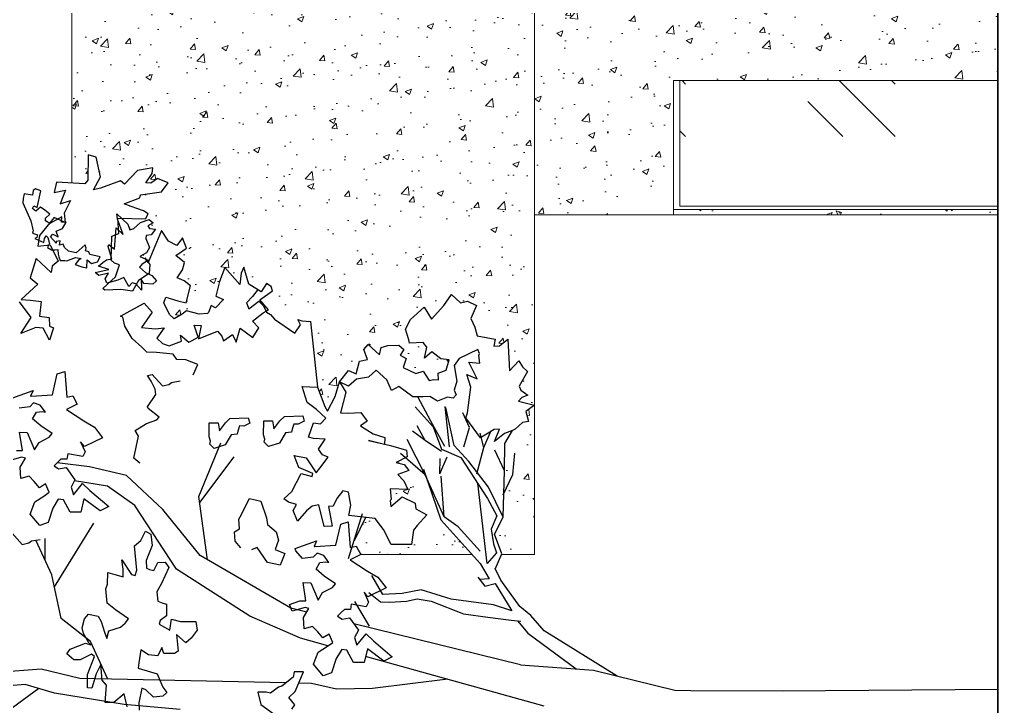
# Model space of a CAD drawing. Header units: millimetres. Extents: x -4829 to 17751, y -2575 to 15731.
# Drawn here: x 3642 to 4276, y 9406 to 9851 of the extents above; entities that cross this region are included whole.
import ezdxf

# ---------------------------------------------------------------- set-up
doc = ezdxf.new("R2010")
doc.units = ezdxf.units.MM
doc.layers.get('0').update_dxf_attribs({"lineweight": 20})
for name, color, linetype, lineweight in [('Alberi_tronco', 7, 'Continuous', 25), ('Albero_foglie', 7, 'Continuous', 25), ('linea terra', 7, 'Continuous', 35), ('retini', 253, 'Continuous', 13)]:
    doc.layers.add(name, color=color, linetype=linetype, lineweight=lineweight)
doc.layers.add('VERDE_alberi', color=104, linetype='Continuous', plot=False)

msp = doc.modelspace()

# ---------------------------------------------------------------- hatches: boundary and pattern name
h = msp.add_hatch()
h.set_pattern_fill('GOST_GLASS', color=256, scale=16, angle=90)
h.paths.add_polyline_path([(3871.2, 10411.24), (3769.2, 10411.24), (3769.2, 10159.4), (3871.2, 10159.4)])
h.paths.add_polyline_path([(4069.29, 9811.39), (4069.29, 9729.95), (4275.29, 9729.95), (4275.29, 9811.39)])
h.paths.add_polyline_path([(4271.29, 9904.79), (4271.29, 9952.7), (4069.29, 9952.7), (4069.29, 9904.79)])
h.paths.add_polyline_path([(4271.29, 9954.19), (4271.29, 10000.61), (4069.29, 10000.61), (4069.29, 9954.19)])
h.paths.add_polyline_path([(4271.29, 10010.27), (4271.29, 10138.01), (4069.29, 10138.01), (4069.29, 10010.27)])
h.paths.add_polyline_path([(4271.29, 10141.72), (4271.29, 10272.64), (4069.29, 10272.64), (4069.29, 10141.72)])
h.paths.add_polyline_path([(4069.29, 10405.42), (4069.29, 10276.35), (4271.29, 10276.35), (4271.29, 10405.42)])
h.paths.add_polyline_path([(4069.29, 10422.86), (4171.29, 10422.86), (4171.29, 10619.23), (4069.29, 10619.23)])
at = {"layer": 'retini'}
h = msp.add_hatch(dxfattribs=at)
h.set_pattern_fill('AR-CONC', color=256, scale=0.23)
h.paths.add_polyline_path([(4275.29, 9900.52), (4065.29, 9900.52), (4065.29, 10003.58), (3975.2, 10003.58), (3975.2, 9724.36), (4065.29, 9724.36), (4065.29, 9811.39), (4275.29, 9811.39)])
h.paths.add_polyline_path([(4065.29, 10410.99), (4275.29, 10410.99), (4275.29, 10625.36), (4175.29, 10625.36), (4175.29, 10420.27), (4065.29, 10420.27), (4065.29, 10625.36), (4055.29, 10625.36), (3975.2, 10625.36), (3975.2, 10003.58), (4065.29, 10003.58)])
h.paths.add_polyline_path([(4275.29, 9727.9), (4065.29, 9727.9), (4065.29, 9724.36), (4275.29, 9724.36)], flags=17)
h = msp.add_hatch(dxfattribs=at)
h.set_pattern_fill('AR-CONC', color=256, scale=0.23)
h.paths.add_polyline_path([(3975.2, 10485.65), (3675.29, 10485.65), (3675.29, 9745.03), (3683.9, 9744.45), (3685.76, 9746.98), (3685.96, 9763.36), (3691.16, 9761.76), (3693.98, 9749.14), (3689.43, 9740.65), (3693.9, 9741.78), (3706.84, 9746.47), (3709.57, 9744.34), (3717.98, 9753.12), (3727.78, 9754.78), (3727.41, 9751.27), (3723.26, 9745.09), (3726.57, 9744.99), (3730.91, 9748.06), (3737.79, 9745.21), (3733.44, 9739.3), (3719.79, 9737.35), (3719.47, 9735.51), (3709.27, 9731.54), (3713.73, 9729.83), (3721.81, 9727.02), (3724.81, 9725.08), (3723.06, 9721.81), (3707.7, 9722.18), (3711.73, 9718.45), (3713.06, 9714.67), (3715.46, 9715.67), (3719.95, 9719.4), (3725.44, 9721.4), (3728.16, 9719.32), (3724.72, 9717.3), (3725.73, 9715.57), (3729.49, 9715.19), (3726.71, 9711.45), (3723.63, 9711.14), (3723.27, 9709.09), (3725.61, 9703.24), (3723.86, 9699.84), (3719.39, 9697.48), (3725.26, 9694.84), (3733.57, 9714.4), (3737.93, 9707.44), (3743.32, 9704.56), (3747.11, 9709.47), (3749.57, 9702.83), (3742.86, 9698.09), (3748.3, 9693.56), (3747.16, 9688.85), (3743.64, 9683.57), (3748.24, 9681.8), (3752.25, 9678.5), (3749.38, 9667.54), (3744.04, 9668.78), (3736.25, 9671.09), (3734.96, 9667.39), (3738.58, 9659.9), (3741.69, 9657.08), (3746.8, 9660.13), (3749.78, 9662.24), (3757.93, 9660.19), (3763.24, 9660.59), (3763.98, 9661.11), (3765.76, 9665.72), (3768.45, 9664.27), (3773.62, 9669.6), (3768.76, 9671.75), (3771.03, 9681.17), (3774.58, 9690.38), (3784.12, 9679.26), (3785.06, 9686.62), (3786.72, 9690.59), (3790.06, 9679.55), (3798.03, 9674.59), (3801.56, 9679.87), (3804.52, 9678.06), (3805.35, 9675.3), (3797.16, 9669.5), (3802.9, 9662.96), (3801.18, 9662.01), (3801.44, 9661.42), (3804.1, 9659.92), (3806.66, 9656.87), (3819.86, 9647.85), (3823.45, 9653.24), (3821.76, 9656.71), (3824.34, 9655.82), (3829.94, 9655.33), (3834.53, 9612.75), (3839.38, 9600.37), (3841.13, 9597.38), (3846.09, 9606.71), (3848.81, 9616.2), (3854.61, 9623.52), (3859.55, 9621.56), (3861.79, 9629.58), (3867.02, 9630.72), (3864.5, 9637.2), (3867.43, 9640.42), (3874.79, 9633.73), (3875.88, 9638.62), (3880.22, 9639.71), (3887.25, 9640.05), (3890.47, 9637.12), (3888.01, 9633.48), (3892.07, 9631.48), (3890.15, 9625.66), (3898.27, 9621.65), (3903.04, 9623.2), (3906.85, 9617.22), (3909.9, 9617.81), (3913, 9617.52), (3912.78, 9621.91), (3917.96, 9623.92), (3919.84, 9630.61), (3914.53, 9631.23), (3908.58, 9635.79), (3903.95, 9631.61), (3905.36, 9638.71), (3903.01, 9641.68), (3894.23, 9641.26), (3893.69, 9643.44), (3891.59, 9650.38), (3894.8, 9656.69), (3903.65, 9664.6), (3908.43, 9656.91), (3916.36, 9665.65), (3921.29, 9672.92), (3927.28, 9667.49), (3931.63, 9668.58), (3937.48, 9665.78), (3933.94, 9657.25), (3936.41, 9651.65), (3938.01, 9646), (3943.78, 9644.96), (3949.56, 9643.91), (3948.89, 9639.48), (3952.4, 9639.65), (3957.92, 9643.87), (3959.04, 9623.39), (3964.89, 9629.83), (3967.26, 9626.1), (3970.5, 9623.06), (3965.24, 9613.56), (3966.25, 9610.97), (3970.81, 9607.67), (3966.93, 9606.16), (3964.84, 9603.86), (3975.2, 9601.27), (3975.2, 9724.36)])
h.paths.add_polyline_path([(3765.2, 10155.4), (3765.2, 10415.24), (3875.2, 10415.24), (3875.2, 10155.4)], flags=16)
h.paths.add_polyline_path([(3769.2, 10159.4), (3769.2, 10411.24), (3871.2, 10411.24), (3871.2, 10159.4)], flags=0)
h = msp.add_hatch(dxfattribs=at)
h.set_pattern_fill('AR-CONC', color=256, scale=0.23, angle=90)
h.set_pattern_definition([(140, (15689.115, 7138.527), (3.66599, 41.90247), [4.3815, -48.1965]), (85, (15689.115, 7138.527), (-43.94307, -8.10599), [3.5052, -38.55733]), (190.45144, (15689.42, 7142.02), (-40.27708, 33.79649), [3.7237, -40.96076]), (136.1842, (15677.43, 7138.527), (9.66974, 62.34818), [6.57225, -72.29475]), (186.63556, (15678.237, 7143.72), (-56.908, 54.60295), [5.58556, -61.4412]), (81.18415, (15677.43, 7138.53), (-56.908, 54.60295), [5.2578, -57.83574]), (111, (15680.352, 7144.37), (23.521, 34.87131), [4.3815, -48.1965]), (56, (15680.35, 7144.37), (-42.36323, 14.21447), [3.5052, -38.5572]), (161.45145, (15682.31, 7147.275), (-18.84224, 49.08578), [3.7237, -40.96069]), (127.5, (15689.115, 7138.527), (-19.447659, 0.710379), [0, -38.08984, 0, -39.1414, 0, -38.70325]), (97.5, (15689.115, 7138.527), (-23.041532, 15.368522), [0, -22.31644, 0, -37.21354, 0, -14.75105]), (57.5, (15689.115, 7125.5), (1.317611, 31.185837), [0, -14.605, 0, -45.5676, 0, -60.4647]), (47.5, (15689.115, 7119.657), (-5.84809, 34.06971), [0, -18.9865, 0, -30.26156, 0, -42.9387])])
h.paths.add_polyline_path([(4065.29, 9727.9), (4065.29, 9724.36), (4275.29, 9724.36), (4275.29, 9727.9)])
h.paths.add_polyline_path([(4065.29, 9903.31), (4065.29, 9900.52), (4275.29, 9900.52), (4275.29, 9903.31)])
h.paths.add_polyline_path([(4065.29, 10410.99), (4065.29, 10409.13), (4275.29, 10409.13), (4275.29, 10410.99)])
h = msp.add_hatch(dxfattribs=at)
h.set_pattern_fill('AR-CONC', color=256, scale=0.23)
h.paths.add_polyline_path([(3975.2, 9601.24), (3975.09, 9601.27), (3969.57, 9597.05), (3971.21, 9590.52), (3967.28, 9589.9), (3962.64, 9585.71), (3960.93, 9584.75), (3955.88, 9576.41), (3955.65, 9558.54), (3954.94, 9528.67), (3949.3, 9517.64), (3953.9, 9504.96), (3953.65, 9504.36), (3975.2, 9504.36)])
h.paths.add_polyline_path([(3914.64, 9526.7), (3905.52, 9553.39), (3904.3, 9556.11), (3891.35, 9567.2), (3885.5, 9564.09), (3890.7, 9562.74), (3893.75, 9558.91), (3886.49, 9556.25), (3890.48, 9552.18), (3893.03, 9546.46), (3881.54, 9546.93), (3882.3, 9540.15), (3881.58, 9539.33), (3882.14, 9535.65), (3889.31, 9541.87), (3897.81, 9537.63), (3898.36, 9533.95), (3905.44, 9530.09), (3899.09, 9523.15), (3896.8, 9520.2), (3895.41, 9510.96), (3882.25, 9510.85), (3877.25, 9520.74), (3871.98, 9527.67), (3863.02, 9528.69), (3856.93, 9509.22), (3859.69, 9509.88), (3862.62, 9504.36), (3934.85, 9504.36)])

# ---------------------------------------------------------------- linework, layer by layer
for p, q in [((3975.2, 10625.36), (3975.2, 9724.36)), ((4065.29, 9811.39), (4065.29, 9724.36)), ((4275.29, 9811.39), (4065.29, 9811.39)), ((4069.29, 9811.39), (4069.29, 9729.95)), ((4069.29, 9729.95), (4275.29, 9729.95)), ((4275.29, 9724.36), (3975.2, 9724.36)), ((4275.29, 9727.9), (4065.29, 9727.9))]:
    msp.add_line(p, q)
for points in [[(3675.29, 9745.07), (3675.29, 10485.65), (3975.2, 10485.65)], [(3975.2, 9724.36), (3975.2, 9504.36), (3953.65, 9504.36)], [(3934.85, 9504.36), (3862.34, 9504.36)]]:
    msp.add_lwpolyline(points)
at = {"layer": 'Alberi_tronco'}
for p, q in [((3907.87, 9590.85), (3899.64, 9606.54)), ((3897.78, 9600.12), (3909.43, 9587.19)), ((3917.08, 9600.36), (3919.84, 9574.29)), ((3922.99, 9575.06), (3917.68, 9599.56)), ((3916.94, 9574.5), (3907.87, 9590.85)), ((3904.33, 9578.35), (3896.1, 9584.27)), ((3904.33, 9578.35), (3899.09, 9587.77)), ((3909.43, 9587.19), (3914.82, 9572.6)), ((3942.2, 9573.77), (3939.85, 9582.97)), ((3942.2, 9573.77), (3947.02, 9584.8)), ((3757.67, 9542.11), (3771.97, 9576.85)), ((3904.3, 9556.11), (3892.67, 9578.97)), ((3914.81, 9571.22), (3904.33, 9578.35)), ((3955.65, 9558.54), (3955.88, 9576.41)), ((3904.3, 9556.11), (3888.27, 9569.84)), ((3914.82, 9572.6), (3927.43, 9567.28)), ((3932.5, 9564.59), (3922.99, 9575.06)), ((3937.79, 9556.63), (3942.2, 9573.77)), ((3955.65, 9558.54), (3949.37, 9572.01)), ((3961, 9556.32), (3962.4, 9570.06)), ((3686.76, 9561.23), (3665.97, 9563.93)), ((3758.24, 9538.05), (3780.63, 9567.65)), ((3927.43, 9567.28), (3944.71, 9540.64)), ((3945.27, 9548.17), (3932.5, 9564.59)), ((3710.81, 9555.61), (3686.76, 9561.23)), ((3914.64, 9526.7), (3903.44, 9559.47)), ((3954.94, 9528.67), (3955.65, 9558.54)), ((3698.5, 9548.77), (3677.07, 9552.18)), ((3734.36, 9533.58), (3710.81, 9555.61)), ((3916.56, 9528.83), (3904.3, 9556.11)), ((3916.56, 9528.83), (3914.58, 9555.23)), ((3944.46, 9498.54), (3938.42, 9550.57)), ((3954.78, 9543.15), (3961, 9556.32)), ((3716.28, 9536.14), (3698.5, 9548.77)), ((3954.94, 9528.67), (3945.27, 9548.17)), ((3763.37, 9500.95), (3757.67, 9542.11)), ((3944.71, 9540.64), (3950.65, 9529.46)), ((3743.3, 9494.98), (3716.28, 9536.14)), ((3758.55, 9503.75), (3734.36, 9533.58)), ((3939.97, 9498.7), (3914.64, 9526.7)), ((3925.68, 9522.41), (3916.56, 9528.83)), ((3950.65, 9529.46), (3947.01, 9520.9)), ((3949.3, 9517.64), (3954.94, 9528.67)), ((3939.95, 9506.7), (3925.68, 9522.41)), ((3947.01, 9520.9), (3948.51, 9511.3)), ((3953.9, 9504.96), (3949.3, 9517.64)), ((3948.51, 9511.3), (3950.49, 9505.51)), ((3817.2, 9469.72), (3758.55, 9503.75)), ((3950.49, 9505.51), (3944.46, 9498.54)), ((3949.7, 9495.05), (3953.9, 9504.96)), ((3790.81, 9464.45), (3743.3, 9494.98)), ((3939.97, 9498.7), (3945.67, 9488.71)), ((3953.29, 9487.76), (3949.72, 9495.29)), ((3876.77, 9478.65), (3869.79, 9490.86)), ((3938.46, 9489.74), (3942.9, 9484.03)), ((3945.67, 9488.71), (3939.57, 9488.31)), ((3965.73, 9470.86), (3953.29, 9487.76)), ((3901.75, 9481.58), (3889.45, 9479.12)), ((3921.09, 9475.55), (3901.75, 9481.58)), ((3942.9, 9484.03), (3949.56, 9485.77)), ((3949.56, 9485.77), (3960.53, 9468.01)), ((3867.89, 9479.76), (3875.26, 9473.81)), ((3889.45, 9479.12), (3876.77, 9478.65)), ((3892.15, 9474.2), (3899.21, 9475.71)), ((3899.21, 9475.71), (3908.17, 9474.2)), ((3948.64, 9471.82), (3921.09, 9475.55)), ((3858.6, 9474.07), (3867.98, 9458.06)), ((3875.26, 9473.81), (3881.13, 9473.64)), ((3881.13, 9473.64), (3892.15, 9474.2)), ((3908.17, 9474.2), (3929.18, 9466.03)), ((3960.53, 9468.01), (3948.64, 9471.82)), ((3972.68, 9464.87), (3965.73, 9470.86)), ((3823.53, 9450.22), (3790.81, 9464.45)), ((3929.18, 9466.03), (3944.88, 9463.81)), ((3944.88, 9463.81), (3960.1, 9461.91)), ((3960.1, 9461.91), (3966.21, 9461.25)), ((3981.37, 9454.98), (3972.68, 9464.87)), ((3965.97, 9433), (3858.12, 9459.62)), ((3964.12, 9461.41), (3970.83, 9453.59)), ((3841.34, 9445.26), (3823.53, 9450.22)), ((3970.83, 9453.59), (4002.17, 9430.33)), ((4028.63, 9425.74), (3981.37, 9454.98)), ((3981.5, 9406.23), (3865.73, 9438.47)), ((3655.47, 9430.15), (3616.19, 9427.29)), ((3680.66, 9424.21), (3655.47, 9430.15)), ((3965.97, 9433), (4013.33, 9429.51)), ((3814, 9421.26), (3680.66, 9424.21)), ((4013.33, 9429.51), (4066.02, 9416.54)), ((3654.04, 9417.68), (3606.8, 9383.18)), ((3645.09, 9420.37), (3617.93, 9418.01)), ((3664.23, 9414.61), (3645.09, 9420.37)), ((3830.73, 9420.89), (3822.35, 9421.08)), ((3846.76, 9417.24), (3830.73, 9420.89)), ((3870.12, 9417.7), (3846.76, 9417.24)), ((3919.06, 9423.62), (3870.12, 9417.7)), ((3709.26, 9407.22), (3664.23, 9414.61)), ((4066.02, 9416.54), (4076.41, 9416.43)), ((4076.41, 9416.43), (4135.59, 9416.26)), ((4135.59, 9416.26), (4275.69, 9417.24)), ((3745.49, 9404.12), (3709.26, 9407.22))]:
    msp.add_line(p, q, dxfattribs=at)
at = {"layer": 'Albero_foglie'}
for p, q in [((3685.96, 9763.36), (3685.76, 9746.98)), ((3691.16, 9761.76), (3685.96, 9763.36)), ((3693.98, 9749.14), (3691.16, 9761.76)), ((3727.78, 9754.78), (3717.98, 9753.12)), ((3727.41, 9751.27), (3727.78, 9754.78)), ((3689.43, 9740.65), (3693.98, 9749.14)), ((3717.98, 9753.12), (3709.57, 9744.34)), ((3723.26, 9745.09), (3727.41, 9751.27)), ((3730.91, 9748.06), (3726.57, 9744.99)), ((3737.79, 9745.21), (3730.91, 9748.06)), ((3651.95, 9741.35), (3650.36, 9740.22)), ((3655.27, 9739.91), (3651.95, 9741.35)), ((3665.55, 9745.68), (3663.9, 9738.83)), ((3683.9, 9744.45), (3665.55, 9745.68)), ((3685.76, 9746.98), (3683.9, 9744.45)), ((3693.9, 9741.78), (3689.43, 9740.65)), ((3706.84, 9746.47), (3693.9, 9741.78)), ((3709.57, 9744.34), (3706.84, 9746.47)), ((3726.57, 9744.99), (3723.26, 9745.09)), ((3733.44, 9739.3), (3737.79, 9745.21)), ((3643.81, 9734.93), (3643.69, 9732.29)), ((3644.54, 9738.08), (3643.81, 9734.93)), ((3649.98, 9737.15), (3644.54, 9738.08)), ((3650.36, 9740.22), (3649.98, 9737.15)), ((3652.97, 9729.29), (3655.27, 9739.91)), ((3663.9, 9738.83), (3671.31, 9740.42)), ((3671.31, 9740.42), (3667.87, 9731.49)), ((3709.27, 9731.54), (3719.47, 9735.51)), ((3719.47, 9735.51), (3719.79, 9737.35)), ((3719.79, 9737.35), (3733.44, 9739.3)), ((3643.69, 9732.29), (3648.76, 9720.46)), ((3649.8, 9728.54), (3650.87, 9730.28)), ((3652.07, 9726.84), (3649.8, 9728.54)), ((3650.87, 9730.28), (3652.97, 9729.29)), ((3655.17, 9729.45), (3652.07, 9726.84)), ((3657.87, 9727.48), (3655.17, 9729.45)), ((3667.87, 9731.49), (3674.43, 9733.7)), ((3674.43, 9733.7), (3670.42, 9725.59)), ((3713.73, 9729.83), (3709.27, 9731.54)), ((3721.81, 9727.02), (3713.73, 9729.83)), ((3663.97, 9722.65), (3654.34, 9710.97)), ((3661.1, 9724.9), (3657.87, 9727.48)), ((3658.35, 9722.38), (3661.1, 9724.9)), ((3658.42, 9720.54), (3658.35, 9722.38)), ((3668.98, 9723.06), (3661.04, 9718.93)), ((3671.04, 9719.53), (3663.97, 9722.65)), ((3668.69, 9719.64), (3668.98, 9723.06)), ((3670.42, 9725.59), (3671.04, 9719.53)), ((3704.92, 9721.6), (3704.61, 9725.03)), ((3704.61, 9725.03), (3711.73, 9718.45)), ((3705.74, 9712.41), (3705.29, 9722.23)), ((3705.29, 9722.23), (3723.06, 9721.81)), ((3724.81, 9725.08), (3721.81, 9727.02)), ((3723.06, 9721.81), (3724.81, 9725.08)), ((3648.76, 9720.46), (3650.28, 9714.11)), ((3661.04, 9718.93), (3658.42, 9720.54)), ((3665.2, 9713.96), (3669.26, 9715.68)), ((3671.67, 9719.61), (3668.69, 9719.64)), ((3669.26, 9715.68), (3671.67, 9719.61)), ((3703.81, 9713.39), (3704.18, 9716.13)), ((3704.18, 9716.13), (3708.58, 9711.63)), ((3708.58, 9711.63), (3704.92, 9721.6)), ((3711.73, 9718.45), (3713.06, 9714.67)), ((3713.06, 9714.67), (3715.46, 9715.67)), ((3715.46, 9715.67), (3719.95, 9719.4)), ((3719.95, 9719.4), (3725.44, 9721.4)), ((3728.16, 9719.32), (3724.72, 9717.3)), ((3724.72, 9717.3), (3725.73, 9715.57)), ((3725.44, 9721.4), (3728.16, 9719.32)), ((3725.73, 9715.57), (3729.49, 9715.19)), ((3650.28, 9714.11), (3649.91, 9712.54)), ((3649.91, 9712.54), (3653.15, 9711.45)), ((3652.78, 9709.87), (3651.46, 9709.18)), ((3651.46, 9709.18), (3655.22, 9707.47)), ((3653.15, 9711.45), (3652.78, 9709.87)), ((3654.34, 9710.97), (3653.42, 9704.23)), ((3657.31, 9706.48), (3657.78, 9709.2)), ((3657.78, 9709.2), (3658.85, 9710.95)), ((3658.85, 9710.95), (3659.89, 9709.71)), ((3659.89, 9709.71), (3660.82, 9705.83)), ((3661.65, 9710.13), (3663.08, 9711.96)), ((3665.21, 9706.14), (3661.65, 9710.13)), ((3663.08, 9711.96), (3666.48, 9710.17)), ((3666.48, 9710.17), (3665.2, 9713.96)), ((3700.87, 9695.16), (3701.37, 9710.54)), ((3701.37, 9710.54), (3705.74, 9712.41)), ((3703.01, 9702.1), (3703.81, 9713.39)), ((3723.63, 9711.14), (3723.27, 9709.09)), ((3723.27, 9709.09), (3725.61, 9703.24)), ((3726.71, 9711.45), (3723.63, 9711.14)), ((3733.57, 9714.4), (3724.76, 9693.67)), ((3729.49, 9715.19), (3726.71, 9711.45)), ((3737.93, 9707.44), (3733.57, 9714.4)), ((3747.11, 9709.47), (3743.32, 9704.56)), ((3749.57, 9702.83), (3747.11, 9709.47)), ((3653.42, 9704.23), (3661.41, 9705.01)), ((3655.22, 9707.47), (3657.31, 9706.48)), ((3660.82, 9705.83), (3659.57, 9703.3)), ((3659.57, 9703.3), (3662.18, 9701.69)), ((3661.41, 9705.01), (3666.48, 9694.39)), ((3665.31, 9707.28), (3665.21, 9706.14)), ((3667.86, 9707.52), (3665.31, 9707.28)), ((3667.4, 9704.8), (3667.86, 9707.52)), ((3669.86, 9705.39), (3667.4, 9704.8)), ((3670.72, 9703.36), (3669.86, 9705.39)), ((3673.15, 9700.96), (3670.72, 9703.36)), ((3684.09, 9705.06), (3680.1, 9701.5)), ((3684.59, 9702.95), (3684.09, 9705.06)), ((3684.31, 9701.02), (3684.59, 9702.95)), ((3698.92, 9703.85), (3699.28, 9705.22)), ((3701.24, 9695.95), (3698.92, 9703.85)), ((3699.28, 9705.22), (3703.01, 9702.1)), ((3725.61, 9703.24), (3723.86, 9699.84)), ((3743.32, 9704.56), (3737.93, 9707.44)), ((3742.86, 9698.09), (3749.57, 9702.83)), ((3662.18, 9701.69), (3664.38, 9701.84)), ((3664.38, 9701.84), (3666.23, 9701.91)), ((3666.23, 9701.91), (3666.55, 9699)), ((3666.55, 9699), (3666.97, 9697.24)), ((3666.97, 9697.24), (3667.91, 9694.86)), ((3672.04, 9694.73), (3677.86, 9696.86)), ((3678.24, 9699.94), (3673.15, 9700.96)), ((3677.86, 9696.86), (3681.36, 9696.21)), ((3680.1, 9701.5), (3678.24, 9699.94)), ((3686.32, 9700.38), (3684.31, 9701.02)), ((3687.1, 9698.7), (3686.32, 9700.38)), ((3693.76, 9697.32), (3687.1, 9698.7)), ((3691.97, 9693.91), (3693.76, 9697.32)), ((3723.86, 9699.84), (3719.39, 9697.48)), ((3719.39, 9697.48), (3724.84, 9695.03)), ((3724.76, 9693.67), (3722.66, 9696.64)), ((3722.66, 9696.64), (3725.82, 9692.18)), ((3748.3, 9693.56), (3742.86, 9698.09)), ((3652.26, 9696.11), (3648.46, 9683.68)), ((3661.89, 9687.08), (3652.26, 9696.11)), ((3662.61, 9691.24), (3661.89, 9687.08)), ((3666.48, 9694.39), (3662.61, 9691.24)), ((3667.91, 9694.86), (3670.9, 9694.83)), ((3670.9, 9694.83), (3672.04, 9694.73)), ((3679.77, 9695.09), (3677.46, 9692.3)), ((3677.46, 9692.3), (3681.92, 9690.76)), ((3681.36, 9696.21), (3679.77, 9695.09)), ((3681.92, 9690.76), (3685.08, 9690.02)), ((3685.08, 9690.02), (3685.31, 9695.29)), ((3685.31, 9695.29), (3688.09, 9692.98)), ((3688.09, 9692.98), (3691.97, 9693.91)), ((3692.64, 9691.24), (3695.4, 9693.61)), ((3699.46, 9689.12), (3692.64, 9691.24)), ((3695.4, 9693.61), (3697.81, 9695.3)), ((3697.81, 9695.3), (3701.24, 9695.95)), ((3703.13, 9693.11), (3700.87, 9695.16)), ((3706.29, 9692.09), (3703.13, 9693.11)), ((3703.74, 9684.2), (3706.29, 9692.09)), ((3720.71, 9692.33), (3719.32, 9690.63)), ((3719.32, 9690.63), (3723.05, 9687.17)), ((3724.84, 9695.03), (3720.71, 9692.33)), ((3725.82, 9692.18), (3725.47, 9686.35)), ((3747.16, 9688.85), (3748.3, 9693.56)), ((3774.58, 9690.38), (3771.03, 9681.17)), ((3784.12, 9679.26), (3774.58, 9690.38)), ((3786.72, 9690.59), (3785.06, 9686.62)), ((3790.06, 9679.55), (3786.72, 9690.59)), ((3648.46, 9683.68), (3653.45, 9679.49)), ((3690.54, 9687.15), (3699.46, 9689.12)), ((3692.92, 9685.07), (3690.54, 9687.15)), ((3699.1, 9686.72), (3692.92, 9685.07)), ((3695.57, 9676.8), (3703.74, 9684.2)), ((3697, 9682.98), (3699.1, 9686.72)), ((3708.99, 9683.89), (3705.21, 9682.21)), ((3712.35, 9678.03), (3708.99, 9683.89)), ((3725.47, 9686.35), (3718.5, 9681.98)), ((3723.05, 9687.17), (3727.14, 9685.08)), ((3727.14, 9685.08), (3730.18, 9681.62)), ((3743.64, 9683.57), (3747.16, 9688.85)), ((3785.06, 9686.62), (3784.12, 9679.26)), ((3653.45, 9679.49), (3642.48, 9669.71)), ((3698, 9680.23), (3697, 9682.98)), ((3705.21, 9682.21), (3698, 9680.23)), ((3714.43, 9680.41), (3712.35, 9678.03)), ((3716.82, 9679.7), (3714.43, 9680.41)), ((3718.5, 9681.98), (3714.75, 9674.95)), ((3720.54, 9675.55), (3716.82, 9679.7)), ((3721.95, 9679.99), (3720.27, 9682.75)), ((3720.27, 9682.75), (3720.56, 9676.92)), ((3727.77, 9679.59), (3721.95, 9679.99)), ((3730.18, 9681.62), (3727.77, 9679.59)), ((3748.24, 9681.8), (3743.64, 9683.57)), ((3752.25, 9678.5), (3748.24, 9681.8)), ((3749.38, 9667.54), (3752.25, 9678.5)), ((3771.03, 9681.17), (3768.76, 9671.75)), ((3798.03, 9674.59), (3790.06, 9679.55)), ((3801.56, 9679.87), (3798.03, 9674.59)), ((3804.52, 9678.06), (3801.56, 9679.87)), ((3805.35, 9675.3), (3804.52, 9678.06)), ((3696.79, 9675.64), (3695.57, 9676.8)), ((3707.09, 9676.02), (3696.79, 9675.64)), ((3714.75, 9674.95), (3707.09, 9676.02)), ((3720.56, 9676.92), (3720.54, 9675.55)), ((3734.96, 9667.39), (3736.25, 9671.09)), ((3736.25, 9671.09), (3744.04, 9668.78)), ((3768.76, 9671.75), (3773.62, 9669.6)), ((3792.39, 9671.61), (3788.64, 9667.42)), ((3796.06, 9676.4), (3792.39, 9671.61)), ((3797.16, 9669.5), (3805.35, 9675.3)), ((3916.36, 9665.65), (3921.29, 9672.92)), ((3921.29, 9672.92), (3927.28, 9667.49)), ((3649.01, 9657.92), (3641.5, 9668.01)), ((3642.48, 9669.71), (3648.57, 9669.15)), ((3648.57, 9669.15), (3655.62, 9668.24)), ((3655.62, 9668.24), (3654.43, 9658.75)), ((3706.98, 9658.77), (3722.19, 9667.29)), ((3722.19, 9667.29), (3727.4, 9661.49)), ((3738.58, 9659.9), (3734.96, 9667.39)), ((3744.04, 9668.78), (3749.38, 9667.54)), ((3765.76, 9665.72), (3763.98, 9661.11)), ((3768.45, 9664.27), (3765.76, 9665.72)), ((3773.62, 9669.6), (3768.45, 9664.27)), ((3788.64, 9667.42), (3790.07, 9663.61)), ((3790.07, 9663.61), (3796.5, 9668.46)), ((3796.5, 9668.46), (3799.66, 9665.49)), ((3802.9, 9662.96), (3797.16, 9669.5)), ((3799.66, 9665.49), (3801.44, 9661.42)), ((3908.43, 9656.91), (3916.36, 9665.65)), ((3927.28, 9667.49), (3931.63, 9668.58)), ((3931.63, 9668.58), (3937.48, 9665.78)), ((3937.48, 9665.78), (3933.94, 9657.25)), ((3654.43, 9658.75), (3660.67, 9657.91)), ((3708.51, 9658.18), (3706.98, 9658.77)), ((3727.4, 9661.49), (3720.46, 9651.55)), ((3741.69, 9657.08), (3738.58, 9659.9)), ((3746.8, 9660.13), (3741.69, 9657.08)), ((3749.78, 9662.24), (3746.8, 9660.13)), ((3757.93, 9660.19), (3749.78, 9662.24)), ((3763.24, 9660.59), (3757.93, 9660.19)), ((3763.98, 9661.11), (3763.24, 9660.59)), ((3792.47, 9655.58), (3799.29, 9660.96)), ((3799.29, 9660.96), (3802.9, 9662.96)), ((3801.44, 9661.42), (3804.1, 9659.92)), ((3804.1, 9659.92), (3806.66, 9656.87)), ((3894.8, 9656.69), (3903.65, 9664.6)), ((3903.65, 9664.6), (3908.43, 9656.91)), ((3642.39, 9647.61), (3649.01, 9657.92)), ((3660.67, 9657.91), (3660.82, 9652.38)), ((3660.82, 9652.38), (3663.49, 9651.26)), ((3709.81, 9652.39), (3708.51, 9658.18)), ((3714.42, 9644.3), (3709.81, 9652.39)), ((3757.32, 9645.24), (3754.71, 9652.89)), ((3754.71, 9652.89), (3759.27, 9652.76)), ((3759.27, 9652.76), (3757.48, 9644.24)), ((3796.64, 9651.27), (3792.47, 9655.58)), ((3806.66, 9656.87), (3819.86, 9647.85)), ((3819.86, 9647.85), (3823.45, 9653.24)), ((3823.45, 9653.24), (3821.76, 9656.71)), ((3821.76, 9656.71), (3824.34, 9655.82)), ((3824.34, 9655.82), (3829.94, 9655.33)), ((3829.94, 9655.33), (3834.53, 9612.75)), ((3891.59, 9650.38), (3894.8, 9656.69)), ((3933.94, 9657.25), (3936.41, 9651.65)), ((3652.08, 9651.45), (3642.39, 9647.61)), ((3656.85, 9651.08), (3652.08, 9651.45)), ((3660.81, 9643.36), (3656.85, 9651.08)), ((3663.49, 9651.26), (3660.81, 9643.36)), ((3720.46, 9651.55), (3729.47, 9650.67)), ((3729.47, 9650.67), (3735.14, 9651.33)), ((3735.14, 9651.33), (3730.39, 9644.62)), ((3746.39, 9642.54), (3745.77, 9646.57)), ((3745.77, 9646.57), (3751.21, 9642.04)), ((3757.48, 9644.24), (3769.75, 9649.01)), ((3769.75, 9649.01), (3772.49, 9645.92)), ((3772.49, 9645.92), (3773.59, 9642.79)), ((3773.59, 9642.79), (3779.55, 9647)), ((3779.55, 9647), (3781.96, 9642.01)), ((3781.96, 9642.01), (3784.5, 9651.06)), ((3784.5, 9651.06), (3792.63, 9645.09)), ((3792.63, 9645.09), (3796.64, 9651.27)), ((3893.69, 9643.44), (3891.59, 9650.38)), ((3936.41, 9651.65), (3938.01, 9646)), ((3938.01, 9646), (3943.78, 9644.96)), ((3720.65, 9638.66), (3714.42, 9644.3)), ((3730.39, 9644.62), (3734.03, 9641.05)), ((3734.03, 9641.05), (3738.37, 9639.66)), ((3738.37, 9639.66), (3746.39, 9642.54)), ((3751.21, 9642.04), (3753.34, 9642.98)), ((3753.34, 9642.98), (3757.32, 9645.24)), ((3864.5, 9637.2), (3867.43, 9640.42)), ((3867.43, 9640.42), (3874.79, 9633.73)), ((3875.88, 9638.62), (3880.22, 9639.71)), ((3880.22, 9639.71), (3887.25, 9640.05)), ((3887.25, 9640.05), (3890.47, 9637.12)), ((3894.23, 9641.26), (3893.69, 9643.44)), ((3903.01, 9641.68), (3894.23, 9641.26)), ((3905.36, 9638.71), (3903.01, 9641.68)), ((3943.78, 9644.96), (3949.56, 9643.91)), ((3949.56, 9643.91), (3948.89, 9639.48)), ((3948.89, 9639.48), (3952.4, 9639.65)), ((3952.4, 9639.65), (3957.92, 9643.87)), ((3957.92, 9643.87), (3959.04, 9623.39)), ((3724.02, 9635.46), (3720.65, 9638.66)), ((3730.23, 9635.38), (3724.02, 9635.46)), ((3741.14, 9634.17), (3730.23, 9635.38)), ((3743.51, 9630.82), (3741.14, 9634.17)), ((3867.02, 9630.72), (3864.5, 9637.2)), ((3874.79, 9633.73), (3875.88, 9638.62)), ((3890.47, 9637.12), (3888.01, 9633.48)), ((3888.01, 9633.48), (3892.07, 9631.48)), ((3903.95, 9631.61), (3905.36, 9638.71)), ((3908.58, 9635.79), (3903.95, 9631.61)), ((3914.53, 9631.23), (3908.58, 9635.79)), ((3938.44, 9637.22), (3926.4, 9631.36)), ((3939.45, 9634.63), (3938.44, 9637.22)), ((3939.07, 9633.29), (3939.45, 9634.63)), ((3939.75, 9628.48), (3939.07, 9633.29)), ((3749.34, 9630.48), (3743.51, 9630.82)), ((3757.01, 9627.53), (3749.34, 9630.48)), ((3754.03, 9620.77), (3757.01, 9627.53)), ((3859.55, 9621.56), (3861.79, 9629.58)), ((3861.79, 9629.58), (3867.02, 9630.72)), ((3892.07, 9631.48), (3890.15, 9625.66)), ((3919.84, 9630.61), (3914.53, 9631.23)), ((3917.96, 9623.92), (3919.84, 9630.61)), ((3926.4, 9631.36), (3923.11, 9626.8)), ((3923.11, 9626.8), (3924.92, 9616.77)), ((3938.05, 9618.28), (3932.68, 9629.02)), ((3932.68, 9629.02), (3939.75, 9628.48)), ((3959.04, 9623.39), (3964.89, 9629.83)), ((3964.89, 9629.83), (3967.26, 9626.1)), ((3662.83, 9607.84), (3665.89, 9621.51)), ((3665.89, 9621.51), (3670.8, 9622.93)), ((3670.8, 9622.93), (3672.1, 9606.28)), ((3724.31, 9620.44), (3727.41, 9620.93)), ((3726.86, 9616.81), (3724.31, 9620.44)), ((3727.41, 9620.93), (3734.04, 9613.65)), ((3848.81, 9616.2), (3854.61, 9623.52)), ((3854.61, 9623.52), (3859.55, 9621.56)), ((3872.63, 9623.94), (3867.58, 9619.3)), ((3879.54, 9617.67), (3872.63, 9623.94)), ((3890.15, 9625.66), (3898.27, 9621.65)), ((3898.27, 9621.65), (3903.04, 9623.2)), ((3903.04, 9623.2), (3906.85, 9617.22)), ((3912.78, 9621.91), (3917.96, 9623.92)), ((3913, 9617.52), (3912.78, 9621.91)), ((3933.91, 9612.8), (3931.31, 9621.03)), ((3931.31, 9621.03), (3938.05, 9618.28)), ((3970.5, 9623.06), (3965.24, 9613.56)), ((3967.26, 9626.1), (3970.5, 9623.06)), ((3729.38, 9611.63), (3726.86, 9616.81)), ((3734.04, 9613.65), (3738.18, 9614.64)), ((3738.18, 9614.64), (3739.99, 9615.92)), ((3739.99, 9615.92), (3745.67, 9616.9)), ((3846.09, 9606.71), (3848.81, 9616.2)), ((3848.81, 9616.2), (3852.87, 9609.49)), ((3854.66, 9613.4), (3848.81, 9616.2)), ((3859.72, 9618.04), (3854.66, 9613.4)), ((3867.58, 9619.3), (3859.72, 9618.04)), ((3882.52, 9610.77), (3879.54, 9617.67)), ((3906.85, 9617.22), (3909.9, 9617.81)), ((3909.9, 9617.81), (3913, 9617.52)), ((3924.92, 9616.77), (3923, 9610.95)), ((3636.41, 9605.65), (3650.25, 9610.67)), ((3650.25, 9610.67), (3648.71, 9606.97)), ((3649.13, 9607), (3662.83, 9607.84)), ((3724.37, 9600.07), (3729.86, 9608.02)), ((3729.86, 9608.02), (3729.38, 9611.63)), ((3827.91, 9602.85), (3824.57, 9613.32)), ((3824.57, 9613.32), (3834.53, 9612.75)), ((3834.53, 9612.75), (3839.38, 9600.37)), ((3852.87, 9609.49), (3849.42, 9596.24)), ((3887.24, 9613.2), (3882.52, 9610.77)), ((3896.37, 9606.6), (3887.24, 9613.2)), ((3924.47, 9607.94), (3922.38, 9605.64)), ((3923, 9610.95), (3924.47, 9607.94)), ((3931.77, 9596.12), (3933.91, 9612.8)), ((3965.24, 9613.56), (3966.25, 9610.97)), ((3966.25, 9610.97), (3970.81, 9607.67)), ((3970.81, 9607.67), (3966.93, 9606.16)), ((3650.65, 9602.68), (3648.08, 9600.16)), ((3648.71, 9606.97), (3649.13, 9607)), ((3654.94, 9601.07), (3650.65, 9602.68)), ((3678.9, 9601.81), (3672.02, 9598.45)), ((3672.1, 9606.28), (3676.02, 9607.22)), ((3676.02, 9607.22), (3678.9, 9601.81)), ((3833.79, 9598.28), (3827.91, 9602.85)), ((3841.13, 9597.38), (3846.09, 9606.71)), ((3902.97, 9606.47), (3896.37, 9606.6)), ((3907.36, 9606.68), (3902.97, 9606.47)), ((3912.34, 9603.84), (3907.36, 9606.68)), ((3918.82, 9606.35), (3912.34, 9603.84)), ((3922.38, 9605.64), (3918.82, 9606.35)), ((3966.93, 9606.16), (3964.84, 9603.86)), ((3964.84, 9603.86), (3975.2, 9601.27)), ((3975.2, 9601.27), (3969.57, 9597.05)), ((3648.08, 9600.16), (3641.23, 9599.25)), ((3649.96, 9592.31), (3652.45, 9596.69)), ((3652.45, 9596.69), (3656.36, 9597.14)), ((3658.32, 9596.63), (3654.94, 9601.07)), ((3656.36, 9597.14), (3658.32, 9596.63)), ((3672.02, 9598.45), (3683.19, 9591)), ((3724.88, 9599.04), (3724.37, 9600.07)), ((3732.04, 9593.3), (3724.88, 9599.04)), ((3839.9, 9592.65), (3833.79, 9598.28)), ((3839.38, 9600.37), (3841.13, 9597.38)), ((3849.42, 9596.24), (3854.4, 9595.95)), ((3854.4, 9595.95), (3862.58, 9596.35)), ((3862.58, 9596.35), (3866.68, 9590.73)), ((3930.6, 9592.98), (3931.77, 9596.12)), ((3969.57, 9597.05), (3971.21, 9590.52)), ((3655.3, 9587.85), (3649.96, 9592.31)), ((3683.19, 9591), (3689.99, 9587.02)), ((3716.48, 9584.68), (3723.75, 9589.25)), ((3723.75, 9589.25), (3730.48, 9591.77)), ((3730.48, 9591.77), (3732.04, 9593.3)), ((3764.3, 9580.74), (3764.39, 9589.82)), ((3764.39, 9589.82), (3770.11, 9589.76)), ((3770.11, 9589.76), (3771.02, 9584.5)), ((3771.02, 9584.5), (3774.88, 9589.71)), ((3774.88, 9589.71), (3777.78, 9592.55)), ((3777.78, 9592.55), (3789.71, 9592.91)), ((3790.63, 9589.56), (3786.79, 9587.68)), ((3789.71, 9592.91), (3790.63, 9589.56)), ((3799.59, 9582), (3799.68, 9591.07)), ((3799.68, 9591.07), (3805.41, 9591.01)), ((3805.41, 9591.01), (3806.31, 9585.75)), ((3806.31, 9585.75), (3810.18, 9590.97)), ((3810.18, 9590.97), (3813.07, 9593.8)), ((3813.07, 9593.8), (3825, 9594.16)), ((3819.22, 9588.97), (3818.24, 9585.63)), ((3822.09, 9588.94), (3819.22, 9588.97)), ((3825.92, 9590.81), (3822.09, 9588.94)), ((3825, 9594.16), (3825.92, 9590.81)), ((3828.63, 9580.41), (3832.04, 9589.64)), ((3832.04, 9589.64), (3836.43, 9589)), ((3836.43, 9589), (3839.9, 9592.65)), ((3866.68, 9590.73), (3862.38, 9587.81)), ((3940.1, 9580.09), (3930.6, 9592.98)), ((3967.28, 9589.9), (3962.64, 9585.71)), ((3971.21, 9590.52), (3967.28, 9589.9)), ((3643.4, 9571.82), (3641.57, 9583.59)), ((3641.57, 9583.59), (3646.45, 9583.54)), ((3646.45, 9583.54), (3651.23, 9572.24)), ((3662.58, 9582.89), (3655.3, 9587.85)), ((3660.6, 9580.46), (3662.58, 9582.89)), ((3689.99, 9587.02), (3695.3, 9580.12)), ((3718.51, 9581.05), (3716.48, 9584.68)), ((3782.45, 9582.47), (3778.63, 9582.03)), ((3782.94, 9584.38), (3782.45, 9582.47)), ((3783.93, 9587.71), (3782.94, 9584.38)), ((3786.79, 9587.68), (3783.93, 9587.71)), ((3813.92, 9583.29), (3810.03, 9576.64)), ((3817.74, 9583.73), (3813.92, 9583.29)), ((3818.24, 9585.63), (3817.74, 9583.73)), ((3862.38, 9587.81), (3870.63, 9582.63)), ((3870.63, 9582.63), (3878.07, 9580.18)), ((3929.33, 9574.26), (3933.11, 9586.63)), ((3949.01, 9585.5), (3940.1, 9580.09)), ((3952.52, 9585.67), (3949.01, 9585.5)), ((3949.22, 9577.75), (3952.52, 9585.67)), ((3955.75, 9582.74), (3949.22, 9577.75)), ((3960.93, 9584.75), (3955.75, 9582.74)), ((3955.88, 9576.41), (3960.93, 9584.75)), ((3962.64, 9585.71), (3960.93, 9584.75)), ((3651.23, 9572.24), (3654.21, 9577.1)), ((3654.21, 9577.1), (3660.6, 9580.46)), ((3683.51, 9574.36), (3681.1, 9577.32)), ((3681.1, 9577.32), (3683.97, 9570.93)), ((3695.3, 9580.12), (3683.51, 9574.36)), ((3715.54, 9566.9), (3718.51, 9581.05)), ((3765.22, 9577.87), (3764.3, 9580.74)), ((3764.73, 9575.96), (3765.22, 9577.87)), ((3767.56, 9573.07), (3764.73, 9575.96)), ((3778.63, 9582.03), (3774.74, 9575.38)), ((3800.52, 9579.12), (3799.59, 9582)), ((3800.02, 9577.22), (3800.52, 9579.12)), ((3802.86, 9574.32), (3800.02, 9577.22)), ((3810.03, 9576.64), (3802.86, 9574.32)), ((3831.94, 9579.55), (3828.63, 9580.41)), ((3839.41, 9579.13), (3831.94, 9579.55)), ((3835.2, 9572.64), (3839.41, 9579.13)), ((3877.91, 9575.68), (3867.5, 9578.39)), ((3867.5, 9578.39), (3881.82, 9575.16)), ((3878.07, 9580.18), (3877.91, 9575.68)), ((3639.49, 9571.86), (3643.4, 9571.82)), ((3672.71, 9569.58), (3672.19, 9566.16)), ((3682.47, 9568.01), (3672.71, 9569.58)), ((3683.97, 9570.93), (3682.47, 9568.01)), ((3774.74, 9575.38), (3767.56, 9573.07)), ((3837.77, 9568.94), (3835.2, 9572.64)), ((3881.82, 9575.16), (3892.1, 9571.98)), ((3892.1, 9571.98), (3892.53, 9567.82)), ((3642.87, 9567.43), (3634.54, 9565.06)), ((3641.83, 9561.08), (3645.31, 9566.91)), ((3645.31, 9566.91), (3642.87, 9567.43)), ((3666.3, 9564.26), (3663.84, 9561.84)), ((3668.28, 9566.2), (3666.3, 9564.26)), ((3672.19, 9566.16), (3668.28, 9566.2)), ((3719.37, 9563.51), (3715.54, 9566.9)), ((3822.51, 9560.77), (3819.51, 9568.63)), ((3819.51, 9568.63), (3827.2, 9567.14)), ((3827.2, 9567.14), (3833.74, 9557.35)), ((3836.02, 9560.29), (3841.43, 9567.48)), ((3841.43, 9567.48), (3837.77, 9568.94)), ((3892.53, 9567.82), (3885.5, 9564.09)), ((3885.5, 9564.09), (3890.7, 9562.74)), ((3913.72, 9556.72), (3918.65, 9567.77)), ((3913.72, 9556.72), (3914.05, 9566.6)), ((3642.25, 9553.73), (3641.83, 9561.08)), ((3663.84, 9561.84), (3666.75, 9559.85)), ((3666.75, 9559.85), (3671.65, 9560.78)), ((3671.65, 9560.78), (3677.43, 9552.89)), ((3817.97, 9545.27), (3824.01, 9556.84)), ((3831.6, 9556.89), (3822.51, 9560.77)), ((3824.01, 9556.84), (3831.11, 9555)), ((3831.11, 9555), (3831.6, 9556.89)), ((3833.74, 9557.35), (3836.02, 9560.29)), ((3893.75, 9558.91), (3886.49, 9556.25)), ((3890.7, 9562.74), (3893.75, 9558.91)), ((3647.64, 9555.15), (3642.25, 9553.73)), ((3651.03, 9551.69), (3647.64, 9555.15)), ((3654.41, 9547.74), (3651.03, 9551.69)), ((3677.43, 9552.89), (3674.94, 9548.03)), ((3886.49, 9556.25), (3890.48, 9552.18)), ((3890.48, 9552.18), (3893.03, 9546.46)), ((3658.34, 9550.15), (3654.41, 9547.74)), ((3657.29, 9542.33), (3660.73, 9544.74)), ((3660.73, 9544.74), (3658.34, 9550.15)), ((3674.94, 9548.03), (3676.36, 9543.12)), ((3676.36, 9543.12), (3682.3, 9550.4)), ((3682.3, 9550.4), (3687.14, 9545.95)), ((3687.14, 9545.95), (3699.26, 9535.55)), ((3812.71, 9540.58), (3817.97, 9545.27)), ((3850.94, 9545.79), (3847.09, 9540.72)), ((3854.72, 9544.81), (3850.94, 9545.79)), ((3856.06, 9536.37), (3854.72, 9544.81)), ((3893.03, 9546.46), (3881.54, 9546.93)), ((3881.54, 9546.93), (3882.3, 9540.15)), ((3648.37, 9530.67), (3651.38, 9538.47)), ((3651.38, 9538.47), (3657.29, 9542.33)), ((3666.56, 9540.28), (3663.08, 9534.44)), ((3669.97, 9539.76), (3666.56, 9540.28)), ((3674.29, 9531.89), (3669.97, 9539.76)), ((3683.18, 9540.6), (3681.14, 9531.82)), ((3693.85, 9532.67), (3683.18, 9540.6)), ((3784.51, 9528.95), (3790.56, 9540.77)), ((3790.56, 9540.77), (3797.87, 9538.97)), ((3797.87, 9538.97), (3801.5, 9528.24)), ((3815.65, 9538.29), (3812.71, 9540.58)), ((3820.85, 9536.94), (3815.65, 9538.29)), ((3847.09, 9540.72), (3844.79, 9535.76)), ((3882.3, 9540.15), (3881.58, 9539.33)), ((3881.58, 9539.33), (3882.14, 9535.65)), ((3882.14, 9535.65), (3889.31, 9541.87)), ((3889.31, 9541.87), (3897.81, 9537.63)), ((3663.08, 9534.44), (3660.05, 9525.18)), ((3681.14, 9531.82), (3674.29, 9531.89)), ((3699.26, 9535.55), (3693.85, 9532.67)), ((3818.8, 9532.92), (3820.85, 9536.94)), ((3821.58, 9526.13), (3818.8, 9532.92)), ((3827.33, 9532.72), (3821.58, 9526.13)), ((3831.16, 9535.77), (3827.33, 9532.72)), ((3835.43, 9536.68), (3831.16, 9535.77)), ((3838.85, 9522.65), (3835.43, 9536.68)), ((3844.79, 9535.76), (3841.71, 9535.55)), ((3841.71, 9535.55), (3843.95, 9522.84)), ((3854.81, 9529.62), (3856.06, 9536.37)), ((3897.81, 9537.63), (3898.36, 9533.95)), ((3898.36, 9533.95), (3905.44, 9530.09)), ((3654.66, 9523.27), (3648.37, 9530.67)), ((3660.05, 9525.18), (3654.66, 9523.27)), ((3783.52, 9527.27), (3784.51, 9528.95)), ((3783.97, 9521.13), (3783.52, 9527.27)), ((3801.5, 9528.24), (3802.07, 9523.83)), ((3849.56, 9524.17), (3854.46, 9525.59)), ((3854.46, 9525.59), (3855.77, 9508.94)), ((3854.6, 9501.78), (3863.75, 9531.03)), ((3871.98, 9527.67), (3854.81, 9529.62)), ((3877.25, 9520.74), (3871.98, 9527.67)), ((3905.44, 9530.09), (3899.09, 9523.15)), ((3664.15, 9483.53), (3689.71, 9524.82)), ((3720.16, 9513.55), (3723.06, 9519.52)), ((3723.06, 9519.52), (3726.51, 9517.59)), ((3780.78, 9519.16), (3783.97, 9521.13)), ((3781.23, 9513.01), (3780.78, 9519.16)), ((3802.07, 9523.83), (3807.85, 9519.07)), ((3807.85, 9519.07), (3809.23, 9513.74)), ((3843.95, 9522.84), (3838.85, 9522.65)), ((3846.49, 9510.5), (3849.56, 9524.17)), ((3882.25, 9510.85), (3877.25, 9520.74)), ((3896.8, 9520.2), (3895.41, 9510.96)), ((3899.09, 9523.15), (3896.8, 9520.2)), ((3636.65, 9518.29), (3643.28, 9511.01)), ((3647.42, 9512.01), (3649.23, 9513.28)), ((3649.23, 9513.28), (3654.91, 9514.26)), ((3662.48, 9491.33), (3652.04, 9513.77)), ((3658.13, 9500.69), (3658.11, 9514.81)), ((3716.02, 9510.11), (3720.16, 9513.55)), ((3726.51, 9517.59), (3727.38, 9510.32)), ((3784.87, 9508.84), (3781.23, 9513.01)), ((3809.23, 9513.74), (3807.08, 9507.77)), ((3820.08, 9508.32), (3833.92, 9513.34)), ((3833.92, 9513.34), (3832.38, 9509.63)), ((3643.28, 9511.01), (3647.42, 9512.01)), ((3717.44, 9494.3), (3716.02, 9510.11)), ((3727.38, 9510.32), (3723.5, 9500.56)), ((3795.37, 9509), (3791.77, 9507.5)), ((3802.13, 9499.37), (3795.37, 9509)), ((3807.08, 9507.77), (3813.45, 9505.15)), ((3820.55, 9506.84), (3820.08, 9508.32)), ((3824.9, 9501.91), (3820.55, 9506.84)), ((3832.38, 9509.63), (3832.8, 9509.66)), ((3832.8, 9509.66), (3846.49, 9510.5)), ((3855.77, 9508.94), (3859.69, 9509.88)), ((3859.69, 9509.88), (3862.57, 9504.47)), ((3895.41, 9510.96), (3882.25, 9510.85)), ((3708.61, 9495.02), (3707.72, 9501.03)), ((3707.72, 9501.03), (3713.94, 9491.5)), ((3723.5, 9500.56), (3723.76, 9495.51)), ((3813.45, 9505.15), (3810.3, 9497.5)), ((3831.75, 9502.82), (3824.9, 9501.91)), ((3834.32, 9505.34), (3831.75, 9502.82)), ((3838.61, 9503.73), (3834.32, 9505.34)), ((3836.12, 9499.35), (3840.03, 9499.8)), ((3841.98, 9499.29), (3838.61, 9503.73)), ((3840.03, 9499.8), (3841.98, 9499.29)), ((3862.57, 9504.47), (3855.69, 9501.11)), ((3855.69, 9501.11), (3866.86, 9493.66)), ((3708.56, 9489.97), (3708.61, 9495.02)), ((3716.46, 9490.84), (3717.44, 9494.3)), ((3723.76, 9495.51), (3725.65, 9494.85)), ((3725.65, 9494.85), (3728.49, 9494.2)), ((3728.49, 9494.2), (3731.06, 9499.22)), ((3731.06, 9499.22), (3735.8, 9499.49)), ((3738.29, 9495.99), (3733.45, 9485.62)), ((3735.8, 9499.49), (3738.29, 9495.99)), ((3810.3, 9497.5), (3802.13, 9499.37)), ((3833.63, 9494.97), (3836.12, 9499.35)), ((3838.96, 9490.52), (3833.63, 9494.97)), ((3866.86, 9493.66), (3873.66, 9489.68)), ((3668.55, 9462.91), (3662.48, 9491.33)), ((3698.42, 9485.33), (3698.81, 9492.91)), ((3698.81, 9492.91), (3703.21, 9491.6)), ((3703.21, 9491.6), (3708.56, 9489.97)), ((3713.94, 9491.5), (3716.46, 9490.84)), ((3846.25, 9485.55), (3838.96, 9490.52)), ((3873.66, 9489.68), (3878.97, 9482.78)), ((3697.44, 9482.18), (3698.42, 9485.33)), ((3698.29, 9473.01), (3697.44, 9482.18)), ((3731.52, 9482.16), (3730.56, 9480.27)), ((3733.45, 9485.62), (3731.52, 9482.16)), ((3827.07, 9474.49), (3825.23, 9486.25)), ((3825.23, 9486.25), (3830.12, 9486.2)), ((3830.12, 9486.2), (3834.9, 9474.9)), ((3837.88, 9479.76), (3844.27, 9483.12)), ((3844.27, 9483.12), (3846.25, 9485.55)), ((3878.97, 9482.78), (3867.18, 9477.02)), ((3730.56, 9480.27), (3731.13, 9474.27)), ((3816.3, 9472.15), (3823.16, 9474.53)), ((3823.16, 9474.53), (3827.07, 9474.49)), ((3834.9, 9474.9), (3837.88, 9479.76)), ((3867.18, 9477.02), (3864.77, 9479.98)), ((3864.77, 9479.98), (3867.64, 9473.6)), ((3703.61, 9468.54), (3698.29, 9473.01)), ((3712.08, 9462.77), (3703.61, 9468.54)), ((3731.13, 9474.27), (3734.27, 9472.97)), ((3734.27, 9472.97), (3736.79, 9472.32)), ((3736.79, 9472.32), (3736.72, 9464.73)), ((3818.21, 9467.72), (3816.3, 9472.15)), ((3826.54, 9470.09), (3818.21, 9467.72)), ((3825.5, 9463.74), (3828.98, 9469.57)), ((3828.98, 9469.57), (3826.54, 9470.09)), ((3851.95, 9468.86), (3849.97, 9466.92)), ((3855.86, 9468.82), (3851.95, 9468.86)), ((3856.38, 9472.24), (3855.86, 9468.82)), ((3866.14, 9470.67), (3856.38, 9472.24)), ((3867.64, 9473.6), (3866.14, 9470.67)), ((3687.43, 9448.22), (3668.55, 9462.91)), ((3682.04, 9457.06), (3683.67, 9462.73)), ((3683.67, 9462.73), (3686.23, 9465.87)), ((3686.23, 9465.87), (3692.53, 9464.54)), ((3692.53, 9464.54), (3694.39, 9461.05)), ((3709.84, 9459.95), (3712.08, 9462.77)), ((3736.72, 9464.73), (3732.58, 9461.62)), ((3738.83, 9455.55), (3739.85, 9462.49)), ((3739.85, 9462.49), (3745.83, 9461.17)), ((3825.92, 9456.39), (3825.5, 9463.74)), ((3849.97, 9466.92), (3847.51, 9464.5)), ((3847.51, 9464.5), (3850.42, 9462.51)), ((3850.42, 9462.51), (3855.32, 9463.44)), ((3855.32, 9463.44), (3861.1, 9455.56)), ((3682.95, 9453.26), (3682.04, 9457.06)), ((3694.39, 9461.05), (3696.53, 9454.08)), ((3699.38, 9454.99), (3706.98, 9457.45)), ((3706.98, 9457.45), (3709.84, 9459.95)), ((3732.58, 9461.62), (3731.93, 9459.41)), ((3731.93, 9459.41), (3738.83, 9455.55)), ((3745.83, 9461.17), (3755.62, 9461.07)), ((3756.51, 9455.38), (3752.67, 9450.36)), ((3755.62, 9461.07), (3756.51, 9455.38)), ((3831.31, 9457.81), (3825.92, 9456.39)), ((3834.7, 9454.35), (3831.31, 9457.81)), ((3861.1, 9455.56), (3858.61, 9450.69)), ((3686.36, 9447.23), (3682.95, 9453.26)), ((3696.53, 9454.08), (3698.06, 9449.95)), ((3698.06, 9449.95), (3699.38, 9454.99)), ((3749.17, 9447.24), (3743.22, 9452.67)), ((3743.22, 9452.67), (3744.38, 9441.91)), ((3752.67, 9450.36), (3749.17, 9447.24)), ((3838.08, 9450.4), (3834.7, 9454.35)), ((3842.01, 9452.81), (3838.08, 9450.4)), ((3844.4, 9447.4), (3842.01, 9452.81)), ((3858.61, 9450.69), (3860.03, 9445.78)), ((3860.03, 9445.78), (3865.97, 9453.06)), ((3865.97, 9453.06), (3870.81, 9448.61)), ((3672.09, 9440.1), (3674.33, 9443.24)), ((3674.33, 9443.24), (3684.15, 9446.93)), ((3684.15, 9446.93), (3687.61, 9445.95)), ((3687.61, 9445.95), (3686.36, 9447.23)), ((3698.69, 9423.81), (3687.43, 9448.22)), ((3720.09, 9442.79), (3718.74, 9434.27)), ((3725.1, 9439.58), (3720.09, 9442.79)), ((3733.67, 9444.23), (3731.09, 9438.89)), ((3734.9, 9440.43), (3733.67, 9444.23)), ((3835.05, 9441.14), (3840.96, 9444.99)), ((3840.96, 9444.99), (3844.4, 9447.4)), ((3850.22, 9442.94), (3846.74, 9437.11)), ((3853.64, 9442.42), (3850.22, 9442.94)), ((3866.85, 9443.27), (3864.81, 9434.48)), ((3877.52, 9435.33), (3866.85, 9443.27)), ((3870.81, 9448.61), (3882.93, 9438.21)), ((3676.78, 9436.26), (3672.09, 9440.1)), ((3688.18, 9439.94), (3680.89, 9436.22)), ((3685.53, 9426.7), (3690.06, 9438.34)), ((3690.06, 9438.34), (3688.18, 9439.94)), ((3731.09, 9438.89), (3725.1, 9439.58)), ((3741.84, 9440.36), (3734.9, 9440.43)), ((3744.38, 9441.91), (3741.84, 9440.36)), ((3832.04, 9433.34), (3835.05, 9441.14)), ((3846.74, 9437.11), (3843.72, 9427.84)), ((3857.96, 9434.55), (3853.64, 9442.42)), ((3882.93, 9438.21), (3877.52, 9435.33)), ((3680.89, 9436.22), (3676.78, 9436.26)), ((3694.11, 9433.25), (3691.21, 9427.28)), ((3694.96, 9423.13), (3694.11, 9433.25)), ((3718.74, 9434.27), (3718.39, 9430.8)), ((3718.39, 9430.8), (3726.26, 9428.51)), ((3838.32, 9425.94), (3832.04, 9433.34)), ((3864.81, 9434.48), (3857.96, 9434.55)), ((3685.44, 9418.17), (3685.53, 9426.7)), ((3691.21, 9427.28), (3688.28, 9417.83)), ((3726.26, 9428.51), (3730.66, 9427.2)), ((3730.66, 9427.2), (3734.36, 9418.63)), ((3818.8, 9425.11), (3811.39, 9419.16)), ((3819.5, 9428.45), (3818.8, 9425.11)), ((3825.51, 9428.39), (3819.5, 9428.45)), ((3820.04, 9415.73), (3825.51, 9428.39)), ((3843.72, 9427.84), (3838.32, 9425.94)), ((3688.28, 9417.83), (3685.44, 9418.17)), ((3697.77, 9419.94), (3694.96, 9423.13)), ((3697.02, 9408.58), (3697.77, 9419.94)), ((3720.79, 9417.82), (3718.8, 9408.36)), ((3723.3, 9416.85), (3720.79, 9417.82)), ((3734.36, 9418.63), (3736.86, 9415.14)), ((3809.38, 9418.52), (3803.99, 9414.56)), ((3811.39, 9419.16), (3809.38, 9418.52)), ((3709.39, 9414.14), (3702.7, 9408.52)), ((3711.2, 9405.91), (3709.39, 9414.14)), ((3728.3, 9412.06), (3723.3, 9416.85)), ((3734.31, 9412.63), (3728.3, 9412.06)), ((3736.86, 9415.14), (3734.31, 9412.63)), ((3801.32, 9415.25), (3795.98, 9415.3)), ((3795.98, 9415.3), (3797.9, 9407.26)), ((3803.99, 9414.56), (3801.32, 9415.25)), ((3815.99, 9411.76), (3820.04, 9415.73)), ((3819.95, 9407.04), (3815.99, 9411.76)), ((3702.7, 9408.52), (3697.02, 9408.58)), ((3718.8, 9408.36), (3719.07, 9403.62)), ((3797.9, 9407.26), (3806.53, 9401.15)), ((3817.92, 9404.38), (3819.95, 9407.04))]:
    msp.add_line(p, q, dxfattribs=at)
at = {"layer": 'linea terra'}
msp.add_line((4275.29, 8287.97), (4275.29, 11413.82), dxfattribs=at)
at = {"layer": 'VERDE_alberi'}
for p, q in [((3933.11, 9586.63), (3928.74, 9596.16)), ((3865.65, 9528.39), (3858.31, 9513.33)), ((3827.54, 9467.16), (3817.2, 9469.72))]:
    msp.add_line(p, q, dxfattribs=at)

doc.saveas('drawing.dxf')
